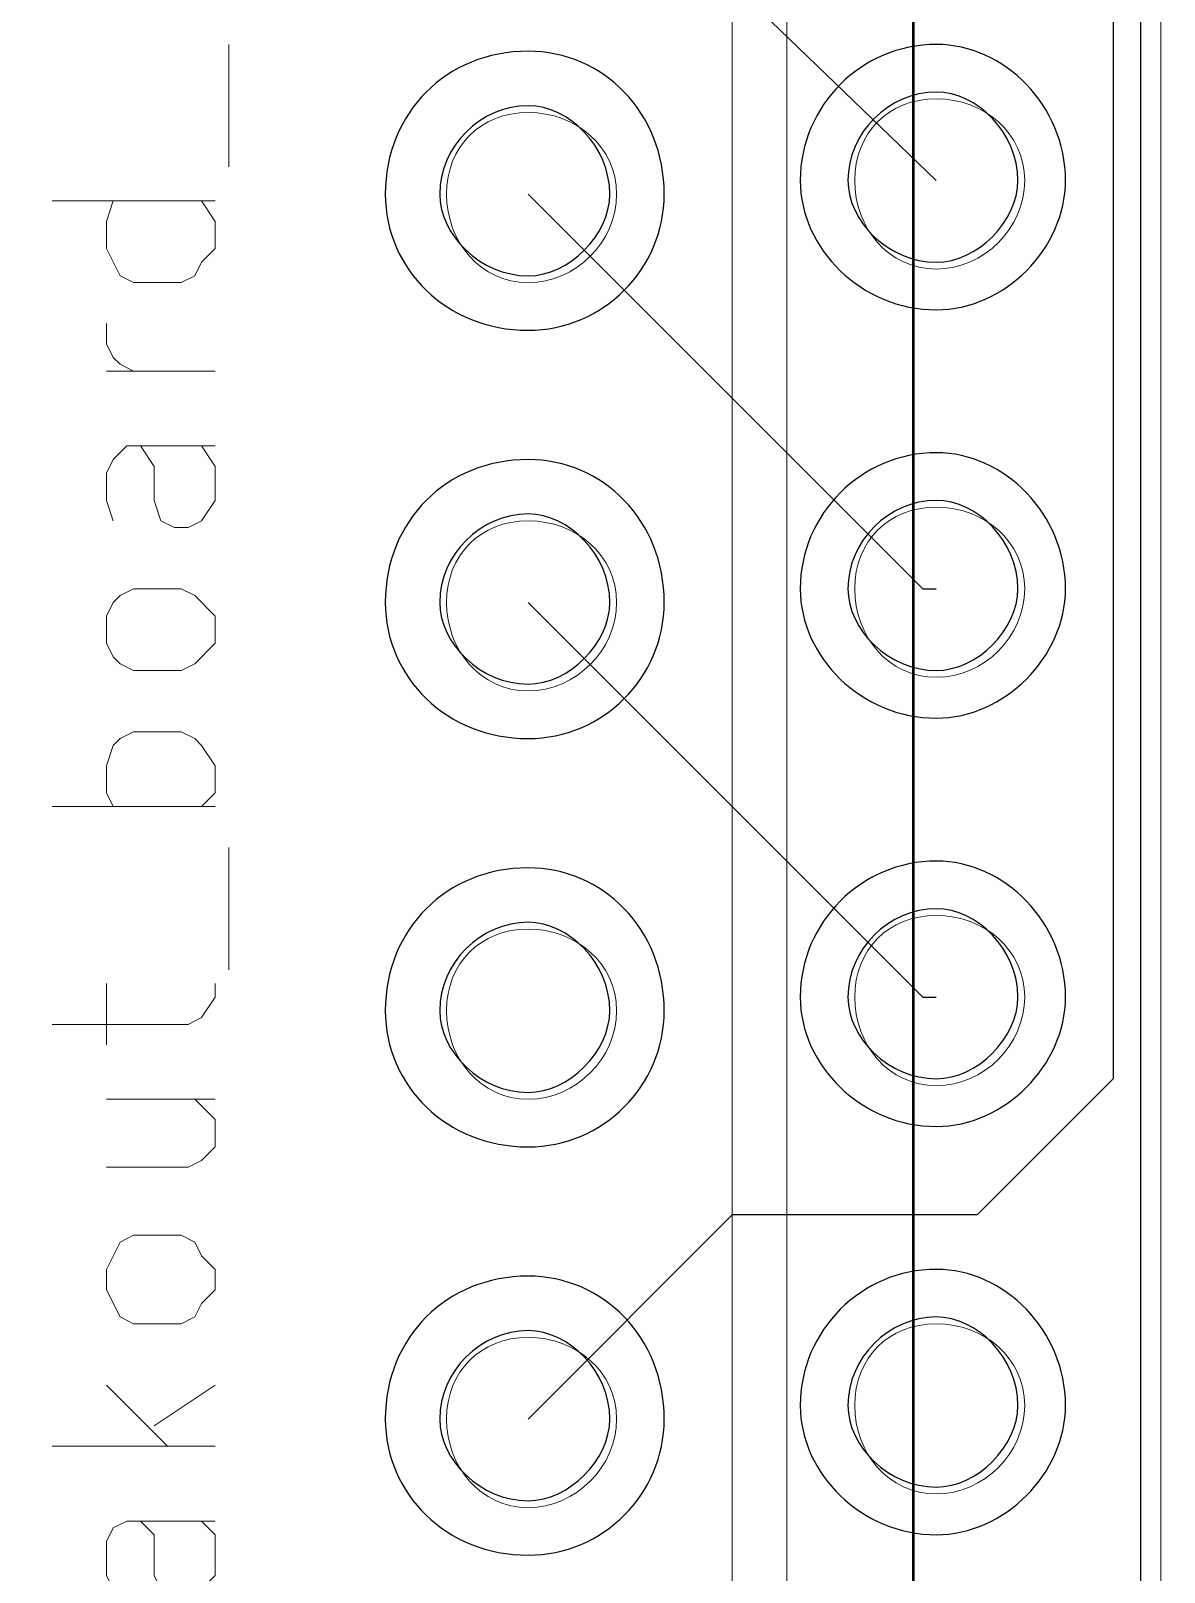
# Model space of a CAD drawing. Header units: centimetres. Extents: x -14.7 to 16.9, y -14.9 to 2.2.
# Drawn here: x -9.799 to -9.094, y -10.854 to -9.895 of the extents above; entities that cross this region are included whole.
import ezdxf

# ---------------------------------------------------------------- set-up
doc = ezdxf.new("R2010")
doc.units = ezdxf.units.CM
doc.header["$MEASUREMENT"] = 0
doc.layers.add('Layer 1', color=7, linetype='Continuous')

msp = doc.modelspace()

# ---------------------------------------------------------------- linework, layer by layer
at = {"layer": 'Layer 1', "lineweight": 53}
msp.add_lwpolyline([(-10.75, -13.7), (-9.25, -13.7), (-9.25, -6.3), (-10.75, -6.3), (-10.75, -13.7)], close=True, dxfattribs=at)
msp.add_open_spline([(-13.7, -13.2), (-13.7, -13.2), (-13.7, -6.8), (-13.7, -6.8), (-13.7, -6.8), (-13.7, -6.52386), (-13.47614, -6.3), (-13.2, -6.3), (-13.2, -6.3), (-13.2, -6.3), (-6.8, -6.3), (-6.8, -6.3), (-6.8, -6.3), (-6.52386, -6.3), (-6.3, -6.52386), (-6.3, -6.8), (-6.3, -6.8), (-6.3, -6.8), (-6.3, -13.2), (-6.3, -13.2), (-6.3, -13.2), (-6.3, -13.47614), (-6.52386, -13.7), (-6.8, -13.7), (-6.8, -13.7), (-6.8, -13.7), (-13.2, -13.7), (-13.2, -13.7), (-13.2, -13.7), (-13.47614, -13.7), (-13.7, -13.47614), (-13.7, -13.2)], degree=3, knots=[0, 0, 0, 0, 0.111111, 0.111111, 0.111111, 0.111111, 0.222222, 0.222222, 0.222222, 0.222222, 0.333333, 0.333333, 0.333333, 0.333333, 0.444444, 0.444444, 0.444444, 0.444444, 0.555556, 0.555556, 0.555556, 0.555556, 0.666667, 0.666667, 0.666667, 0.666667, 0.777778, 0.777778, 0.777778, 0.777778, 1, 1, 1, 1], dxfattribs=at)
at = {"layer": 'Layer 1', "color": 41, "lineweight": 13}
for points in [[(-9.09618, -11.65576), (-9.09618, -11.65576), (-9.09618, -7.30812), (-9.09618, -7.30812)], [(-9.36288, -7.57482), (-9.36288, -7.57482), (-9.36288, -11.38482), (-9.36288, -11.38482)], [(-9.32901, -10.10636), (-9.32901, -10.10636), (-9.32901, -10.14869), (-9.32901, -10.14869)], [(-9.32901, -10.35612), (-9.32901, -10.35612), (-9.32901, -10.39846), (-9.32901, -10.39846)], [(-9.32901, -10.60589), (-9.32901, -10.60589), (-9.32901, -10.64822), (-9.32901, -10.64822)]]:
    msp.add_open_spline(points, degree=3, dxfattribs=at)
at = {"layer": 'Layer 1', "color": 253, "lineweight": 9}
msp.add_open_spline([(-9.10888, -7.32082), (-9.10888, -7.32082), (-9.10888, -11.63882), (-9.10888, -11.63882)], degree=3, dxfattribs=at)
at = {"layer": 'Layer 1', "color": 253, "lineweight": 13}
msp.add_open_spline([(-9.32901, -7.82882), (-9.32901, -7.82882), (-9.32901, -12.92576), (-9.32901, -12.92576)], degree=3, dxfattribs=at)
at = {"layer": 'Layer 1', "color": 163, "lineweight": 25}
msp.add_open_spline([(-9.10888, -8.34529), (-9.10888, -8.34529), (-9.10888, -10.87682), (-9.10888, -10.87682)], degree=3, dxfattribs=at)
at = {"layer": 'Layer 1', "color": 22, "lineweight": 25}
for points in [[(-9.12581, -8.87446), (-9.12581, -8.87446), (-9.12581, -10.54662), (-9.12581, -10.54662)], [(-9.35018, -9.87776), (-9.35018, -9.87776), (-9.23588, -9.98782), (-9.23588, -9.98782)], [(-9.48988, -9.99629), (-9.48988, -9.99629), (-9.24435, -10.24182), (-9.24435, -10.24182)], [(-9.24435, -10.24182), (-9.24435, -10.24182), (-9.23588, -10.24182), (-9.23588, -10.24182)], [(-9.48988, -10.25029), (-9.48988, -10.25029), (-9.24435, -10.49582), (-9.24435, -10.49582)], [(-9.24435, -10.49582), (-9.24435, -10.49582), (-9.23588, -10.49582), (-9.23588, -10.49582)], [(-9.12581, -10.54662), (-9.12581, -10.54662), (-9.21048, -10.63129), (-9.21048, -10.63129)], [(-9.36288, -10.63129), (-9.36288, -10.63129), (-9.48988, -10.75829), (-9.48988, -10.75829)], [(-9.21048, -10.63129), (-9.21048, -10.63129), (-9.36288, -10.63129), (-9.36288, -10.63129)]]:
    msp.add_open_spline(points, degree=3, dxfattribs=at)
at = {"layer": 'Layer 1', "color": 41, "lineweight": 18}
for points in [[(-9.67615, -9.97936), (-9.67615, -9.97936), (-9.67615, -9.90316), (-9.67615, -9.90316)], [(-9.68461, -10.00052), (-9.68461, -10.00052), (-9.78622, -10.00052), (-9.78622, -10.00052)], [(-9.68461, -10.10636), (-9.68461, -10.10636), (-9.75235, -10.10636), (-9.75235, -10.10636)], [(-9.68461, -10.37729), (-9.68461, -10.37729), (-9.78622, -10.37729), (-9.78622, -10.37729)], [(-9.67615, -10.47889), (-9.67615, -10.47889), (-9.67615, -10.40269), (-9.67615, -10.40269)], [(-9.75235, -10.52546), (-9.75235, -10.52546), (-9.75235, -10.48736), (-9.75235, -10.48736)], [(-9.75235, -10.55932), (-9.75235, -10.55932), (-9.68461, -10.55932), (-9.68461, -10.55932)], [(-9.75235, -10.73712), (-9.75235, -10.73712), (-9.71425, -10.77522), (-9.71425, -10.77522)], [(-9.72271, -10.76252), (-9.72271, -10.76252), (-9.68461, -10.73712), (-9.68461, -10.73712)], [(-9.68461, -10.77522), (-9.68461, -10.77522), (-9.78622, -10.77522), (-9.78622, -10.77522)]]:
    msp.add_open_spline(points, degree=3, dxfattribs=at)
at = {"layer": 'Layer 1', "color": 4}
for points in [[(-9.15545, -9.98782), (-9.15545, -10.03016), (-9.19355, -10.06826), (-9.23588, -10.06826), (-9.23588, -10.06826), (-9.28245, -10.06826), (-9.32055, -10.03016), (-9.32055, -9.98782), (-9.32055, -9.98782), (-9.32055, -9.94126), (-9.28245, -9.90316), (-9.23588, -9.90316), (-9.23588, -9.90316), (-9.19355, -9.90316), (-9.15545, -9.94126), (-9.15545, -9.98782)], [(-9.40521, -9.99629), (-9.40521, -10.04286), (-9.44331, -10.08096), (-9.48988, -10.08096), (-9.48988, -10.08096), (-9.54068, -10.08096), (-9.57878, -10.04286), (-9.57878, -9.99629), (-9.57878, -9.99629), (-9.57878, -9.94549), (-9.54068, -9.90739), (-9.48988, -9.90739), (-9.48988, -9.90739), (-9.44331, -9.90739), (-9.40521, -9.94549), (-9.40521, -9.99629)], [(-9.40521, -10.25029), (-9.40521, -10.29686), (-9.44331, -10.33496), (-9.48988, -10.33496), (-9.48988, -10.33496), (-9.54068, -10.33496), (-9.57878, -10.29686), (-9.57878, -10.25029), (-9.57878, -10.25029), (-9.57878, -10.19949), (-9.54068, -10.16139), (-9.48988, -10.16139), (-9.48988, -10.16139), (-9.44331, -10.16139), (-9.40521, -10.19949), (-9.40521, -10.25029)], [(-9.15545, -10.24182), (-9.15545, -10.28416), (-9.19355, -10.32226), (-9.23588, -10.32226), (-9.23588, -10.32226), (-9.28245, -10.32226), (-9.32055, -10.28416), (-9.32055, -10.24182), (-9.32055, -10.24182), (-9.32055, -10.19526), (-9.28245, -10.15716), (-9.23588, -10.15716), (-9.23588, -10.15716), (-9.19355, -10.15716), (-9.15545, -10.19526), (-9.15545, -10.24182)], [(-9.15545, -10.49582), (-9.15545, -10.53816), (-9.19355, -10.57626), (-9.23588, -10.57626), (-9.23588, -10.57626), (-9.28245, -10.57626), (-9.32055, -10.53816), (-9.32055, -10.49582), (-9.32055, -10.49582), (-9.32055, -10.44926), (-9.28245, -10.41116), (-9.23588, -10.41116), (-9.23588, -10.41116), (-9.19355, -10.41116), (-9.15545, -10.44926), (-9.15545, -10.49582)], [(-9.40521, -10.50429), (-9.40521, -10.55086), (-9.44331, -10.58896), (-9.48988, -10.58896), (-9.48988, -10.58896), (-9.54068, -10.58896), (-9.57878, -10.55086), (-9.57878, -10.50429), (-9.57878, -10.50429), (-9.57878, -10.45349), (-9.54068, -10.41539), (-9.48988, -10.41539), (-9.48988, -10.41539), (-9.44331, -10.41539), (-9.40521, -10.45349), (-9.40521, -10.50429)], [(-9.40521, -10.75829), (-9.40521, -10.80486), (-9.44331, -10.84296), (-9.48988, -10.84296), (-9.48988, -10.84296), (-9.54068, -10.84296), (-9.57878, -10.80486), (-9.57878, -10.75829), (-9.57878, -10.75829), (-9.57878, -10.70749), (-9.54068, -10.66939), (-9.48988, -10.66939), (-9.48988, -10.66939), (-9.44331, -10.66939), (-9.40521, -10.70749), (-9.40521, -10.75829)], [(-9.15545, -10.74982), (-9.15545, -10.79216), (-9.19355, -10.83026), (-9.23588, -10.83026), (-9.23588, -10.83026), (-9.28245, -10.83026), (-9.32055, -10.79216), (-9.32055, -10.74982), (-9.32055, -10.74982), (-9.32055, -10.70326), (-9.28245, -10.66516), (-9.23588, -10.66516), (-9.23588, -10.66516), (-9.19355, -10.66516), (-9.15545, -10.70326), (-9.15545, -10.74982)]]:
    msp.add_open_spline(points, degree=3, knots=[0, 0, 0, 0, 0.2, 0.2, 0.2, 0.2, 0.4, 0.4, 0.4, 0.4, 0.6, 0.6, 0.6, 0.6, 1, 1, 1, 1], dxfattribs=at)
at = {"layer": 'Layer 1', "color": 201}
for points in [[(-9.15545, -9.98782), (-9.15545, -10.03016), (-9.19355, -10.06826), (-9.23588, -10.06826), (-9.23588, -10.06826), (-9.28245, -10.06826), (-9.32055, -10.03016), (-9.32055, -9.98782), (-9.32055, -9.98782), (-9.32055, -9.94126), (-9.28245, -9.90316), (-9.23588, -9.90316), (-9.23588, -9.90316), (-9.19355, -9.90316), (-9.15545, -9.94126), (-9.15545, -9.98782)], [(-9.40521, -9.99629), (-9.40521, -10.04286), (-9.44331, -10.08096), (-9.48988, -10.08096), (-9.48988, -10.08096), (-9.54068, -10.08096), (-9.57878, -10.04286), (-9.57878, -9.99629), (-9.57878, -9.99629), (-9.57878, -9.94549), (-9.54068, -9.90739), (-9.48988, -9.90739), (-9.48988, -9.90739), (-9.44331, -9.90739), (-9.40521, -9.94549), (-9.40521, -9.99629)], [(-9.40521, -10.25029), (-9.40521, -10.29686), (-9.44331, -10.33496), (-9.48988, -10.33496), (-9.48988, -10.33496), (-9.54068, -10.33496), (-9.57878, -10.29686), (-9.57878, -10.25029), (-9.57878, -10.25029), (-9.57878, -10.19949), (-9.54068, -10.16139), (-9.48988, -10.16139), (-9.48988, -10.16139), (-9.44331, -10.16139), (-9.40521, -10.19949), (-9.40521, -10.25029)], [(-9.15545, -10.24182), (-9.15545, -10.28416), (-9.19355, -10.32226), (-9.23588, -10.32226), (-9.23588, -10.32226), (-9.28245, -10.32226), (-9.32055, -10.28416), (-9.32055, -10.24182), (-9.32055, -10.24182), (-9.32055, -10.19526), (-9.28245, -10.15716), (-9.23588, -10.15716), (-9.23588, -10.15716), (-9.19355, -10.15716), (-9.15545, -10.19526), (-9.15545, -10.24182)], [(-9.15545, -10.49582), (-9.15545, -10.53816), (-9.19355, -10.57626), (-9.23588, -10.57626), (-9.23588, -10.57626), (-9.28245, -10.57626), (-9.32055, -10.53816), (-9.32055, -10.49582), (-9.32055, -10.49582), (-9.32055, -10.44926), (-9.28245, -10.41116), (-9.23588, -10.41116), (-9.23588, -10.41116), (-9.19355, -10.41116), (-9.15545, -10.44926), (-9.15545, -10.49582)], [(-9.40521, -10.50429), (-9.40521, -10.55086), (-9.44331, -10.58896), (-9.48988, -10.58896), (-9.48988, -10.58896), (-9.54068, -10.58896), (-9.57878, -10.55086), (-9.57878, -10.50429), (-9.57878, -10.50429), (-9.57878, -10.45349), (-9.54068, -10.41539), (-9.48988, -10.41539), (-9.48988, -10.41539), (-9.44331, -10.41539), (-9.40521, -10.45349), (-9.40521, -10.50429)], [(-9.40521, -10.75829), (-9.40521, -10.80486), (-9.44331, -10.84296), (-9.48988, -10.84296), (-9.48988, -10.84296), (-9.54068, -10.84296), (-9.57878, -10.80486), (-9.57878, -10.75829), (-9.57878, -10.75829), (-9.57878, -10.70749), (-9.54068, -10.66939), (-9.48988, -10.66939), (-9.48988, -10.66939), (-9.44331, -10.66939), (-9.40521, -10.70749), (-9.40521, -10.75829)], [(-9.15545, -10.74982), (-9.15545, -10.79216), (-9.19355, -10.83026), (-9.23588, -10.83026), (-9.23588, -10.83026), (-9.28245, -10.83026), (-9.32055, -10.79216), (-9.32055, -10.74982), (-9.32055, -10.74982), (-9.32055, -10.70326), (-9.28245, -10.66516), (-9.23588, -10.66516), (-9.23588, -10.66516), (-9.19355, -10.66516), (-9.15545, -10.70326), (-9.15545, -10.74982)]]:
    msp.add_open_spline(points, degree=3, knots=[0, 0, 0, 0, 0.2, 0.2, 0.2, 0.2, 0.4, 0.4, 0.4, 0.4, 0.6, 0.6, 0.6, 0.6, 1, 1, 1, 1], dxfattribs=at)
at = {"layer": 'Layer 1', "color": 40}
for points in [[(-9.15545, -9.98782), (-9.15545, -10.03016), (-9.19355, -10.06826), (-9.23588, -10.06826), (-9.23588, -10.06826), (-9.28245, -10.06826), (-9.32055, -10.03016), (-9.32055, -9.98782), (-9.32055, -9.98782), (-9.32055, -9.94126), (-9.28245, -9.90316), (-9.23588, -9.90316), (-9.23588, -9.90316), (-9.19355, -9.90316), (-9.15545, -9.94126), (-9.15545, -9.98782)], [(-9.40521, -9.99629), (-9.40521, -10.04286), (-9.44331, -10.08096), (-9.48988, -10.08096), (-9.48988, -10.08096), (-9.54068, -10.08096), (-9.57878, -10.04286), (-9.57878, -9.99629), (-9.57878, -9.99629), (-9.57878, -9.94549), (-9.54068, -9.90739), (-9.48988, -9.90739), (-9.48988, -9.90739), (-9.44331, -9.90739), (-9.40521, -9.94549), (-9.40521, -9.99629)], [(-9.40521, -10.25029), (-9.40521, -10.29686), (-9.44331, -10.33496), (-9.48988, -10.33496), (-9.48988, -10.33496), (-9.54068, -10.33496), (-9.57878, -10.29686), (-9.57878, -10.25029), (-9.57878, -10.25029), (-9.57878, -10.19949), (-9.54068, -10.16139), (-9.48988, -10.16139), (-9.48988, -10.16139), (-9.44331, -10.16139), (-9.40521, -10.19949), (-9.40521, -10.25029)], [(-9.15545, -10.24182), (-9.15545, -10.28416), (-9.19355, -10.32226), (-9.23588, -10.32226), (-9.23588, -10.32226), (-9.28245, -10.32226), (-9.32055, -10.28416), (-9.32055, -10.24182), (-9.32055, -10.24182), (-9.32055, -10.19526), (-9.28245, -10.15716), (-9.23588, -10.15716), (-9.23588, -10.15716), (-9.19355, -10.15716), (-9.15545, -10.19526), (-9.15545, -10.24182)], [(-9.15545, -10.49582), (-9.15545, -10.53816), (-9.19355, -10.57626), (-9.23588, -10.57626), (-9.23588, -10.57626), (-9.28245, -10.57626), (-9.32055, -10.53816), (-9.32055, -10.49582), (-9.32055, -10.49582), (-9.32055, -10.44926), (-9.28245, -10.41116), (-9.23588, -10.41116), (-9.23588, -10.41116), (-9.19355, -10.41116), (-9.15545, -10.44926), (-9.15545, -10.49582)], [(-9.40521, -10.50429), (-9.40521, -10.55086), (-9.44331, -10.58896), (-9.48988, -10.58896), (-9.48988, -10.58896), (-9.54068, -10.58896), (-9.57878, -10.55086), (-9.57878, -10.50429), (-9.57878, -10.50429), (-9.57878, -10.45349), (-9.54068, -10.41539), (-9.48988, -10.41539), (-9.48988, -10.41539), (-9.44331, -10.41539), (-9.40521, -10.45349), (-9.40521, -10.50429)], [(-9.40521, -10.75829), (-9.40521, -10.80486), (-9.44331, -10.84296), (-9.48988, -10.84296), (-9.48988, -10.84296), (-9.54068, -10.84296), (-9.57878, -10.80486), (-9.57878, -10.75829), (-9.57878, -10.75829), (-9.57878, -10.70749), (-9.54068, -10.66939), (-9.48988, -10.66939), (-9.48988, -10.66939), (-9.44331, -10.66939), (-9.40521, -10.70749), (-9.40521, -10.75829)], [(-9.15545, -10.74982), (-9.15545, -10.79216), (-9.19355, -10.83026), (-9.23588, -10.83026), (-9.23588, -10.83026), (-9.28245, -10.83026), (-9.32055, -10.79216), (-9.32055, -10.74982), (-9.32055, -10.74982), (-9.32055, -10.70326), (-9.28245, -10.66516), (-9.23588, -10.66516), (-9.23588, -10.66516), (-9.19355, -10.66516), (-9.15545, -10.70326), (-9.15545, -10.74982)]]:
    msp.add_open_spline(points, degree=3, knots=[0, 0, 0, 0, 0.2, 0.2, 0.2, 0.2, 0.4, 0.4, 0.4, 0.4, 0.6, 0.6, 0.6, 0.6, 1, 1, 1, 1], dxfattribs=at)
at = {"layer": 'Layer 1'}
for points in [[(-9.18508, -9.98782), (-9.18508, -10.01322), (-9.21048, -10.03862), (-9.23588, -10.03862), (-9.23588, -10.03862), (-9.26551, -10.03862), (-9.29091, -10.01322), (-9.29091, -9.98782), (-9.29091, -9.98782), (-9.29091, -9.95819), (-9.26551, -9.93279), (-9.23588, -9.93279), (-9.23588, -9.93279), (-9.21048, -9.93279), (-9.18508, -9.95819), (-9.18508, -9.98782)], [(-9.43908, -9.99629), (-9.43908, -10.02169), (-9.46448, -10.04709), (-9.48988, -10.04709), (-9.48988, -10.04709), (-9.51952, -10.04709), (-9.54492, -10.02169), (-9.54492, -9.99629), (-9.54492, -9.99629), (-9.54492, -9.96666), (-9.51952, -9.94126), (-9.48988, -9.94126), (-9.48988, -9.94126), (-9.46448, -9.94126), (-9.43908, -9.96666), (-9.43908, -9.99629)], [(-9.18508, -10.24182), (-9.18508, -10.26722), (-9.21048, -10.29262), (-9.23588, -10.29262), (-9.23588, -10.29262), (-9.26551, -10.29262), (-9.29091, -10.26722), (-9.29091, -10.24182), (-9.29091, -10.24182), (-9.29091, -10.21219), (-9.26551, -10.18679), (-9.23588, -10.18679), (-9.23588, -10.18679), (-9.21048, -10.18679), (-9.18508, -10.21219), (-9.18508, -10.24182)], [(-9.43908, -10.25029), (-9.43908, -10.27569), (-9.46448, -10.30109), (-9.48988, -10.30109), (-9.48988, -10.30109), (-9.51952, -10.30109), (-9.54492, -10.27569), (-9.54492, -10.25029), (-9.54492, -10.25029), (-9.54492, -10.22066), (-9.51952, -10.19526), (-9.48988, -10.19526), (-9.48988, -10.19526), (-9.46448, -10.19526), (-9.43908, -10.22066), (-9.43908, -10.25029)], [(-9.18508, -10.49582), (-9.18508, -10.52122), (-9.21048, -10.54662), (-9.23588, -10.54662), (-9.23588, -10.54662), (-9.26551, -10.54662), (-9.29091, -10.52122), (-9.29091, -10.49582), (-9.29091, -10.49582), (-9.29091, -10.46619), (-9.26551, -10.44079), (-9.23588, -10.44079), (-9.23588, -10.44079), (-9.21048, -10.44079), (-9.18508, -10.46619), (-9.18508, -10.49582)], [(-9.43908, -10.50429), (-9.43908, -10.52969), (-9.46448, -10.55509), (-9.48988, -10.55509), (-9.48988, -10.55509), (-9.51952, -10.55509), (-9.54492, -10.52969), (-9.54492, -10.50429), (-9.54492, -10.50429), (-9.54492, -10.47466), (-9.51952, -10.44926), (-9.48988, -10.44926), (-9.48988, -10.44926), (-9.46448, -10.44926), (-9.43908, -10.47466), (-9.43908, -10.50429)], [(-9.18508, -10.74982), (-9.18508, -10.77522), (-9.21048, -10.80062), (-9.23588, -10.80062), (-9.23588, -10.80062), (-9.26551, -10.80062), (-9.29091, -10.77522), (-9.29091, -10.74982), (-9.29091, -10.74982), (-9.29091, -10.72019), (-9.26551, -10.69479), (-9.23588, -10.69479), (-9.23588, -10.69479), (-9.21048, -10.69479), (-9.18508, -10.72019), (-9.18508, -10.74982)], [(-9.43908, -10.75829), (-9.43908, -10.78369), (-9.46448, -10.80909), (-9.48988, -10.80909), (-9.48988, -10.80909), (-9.51952, -10.80909), (-9.54492, -10.78369), (-9.54492, -10.75829), (-9.54492, -10.75829), (-9.54492, -10.72866), (-9.51952, -10.70326), (-9.48988, -10.70326), (-9.48988, -10.70326), (-9.46448, -10.70326), (-9.43908, -10.72866), (-9.43908, -10.75829)]]:
    msp.add_open_spline(points, degree=3, knots=[0, 0, 0, 0, 0.2, 0.2, 0.2, 0.2, 0.4, 0.4, 0.4, 0.4, 0.6, 0.6, 0.6, 0.6, 1, 1, 1, 1], dxfattribs=at)
at = {"layer": 'Layer 1', "color": 40, "lineweight": 5}
for points in [[(-9.18085, -9.98782), (-9.18085, -10.01746), (-9.20625, -10.04286), (-9.23588, -10.04286), (-9.23588, -10.04286), (-9.26552, -10.04286), (-9.28668, -10.01746), (-9.28668, -9.98782), (-9.28668, -9.98782), (-9.28668, -9.95819), (-9.26552, -9.93702), (-9.23588, -9.93702), (-9.23588, -9.93702), (-9.20625, -9.93702), (-9.18085, -9.95819), (-9.18085, -9.98782)], [(-9.43485, -9.99629), (-9.43485, -10.02592), (-9.46025, -10.05132), (-9.48988, -10.05132), (-9.48988, -10.05132), (-9.51951, -10.05132), (-9.54068, -10.02592), (-9.54068, -9.99629), (-9.54068, -9.99629), (-9.54068, -9.96666), (-9.51951, -9.94549), (-9.48988, -9.94549), (-9.48988, -9.94549), (-9.46025, -9.94549), (-9.43485, -9.96666), (-9.43485, -9.99629)], [(-9.18085, -10.24182), (-9.18085, -10.27146), (-9.20625, -10.29686), (-9.23588, -10.29686), (-9.23588, -10.29686), (-9.26552, -10.29686), (-9.28668, -10.27146), (-9.28668, -10.24182), (-9.28668, -10.24182), (-9.28668, -10.21219), (-9.26552, -10.19102), (-9.23588, -10.19102), (-9.23588, -10.19102), (-9.20625, -10.19102), (-9.18085, -10.21219), (-9.18085, -10.24182)], [(-9.43485, -10.25029), (-9.43485, -10.27992), (-9.46025, -10.30532), (-9.48988, -10.30532), (-9.48988, -10.30532), (-9.51951, -10.30532), (-9.54068, -10.27992), (-9.54068, -10.25029), (-9.54068, -10.25029), (-9.54068, -10.22066), (-9.51951, -10.19949), (-9.48988, -10.19949), (-9.48988, -10.19949), (-9.46025, -10.19949), (-9.43485, -10.22066), (-9.43485, -10.25029)], [(-9.18085, -10.49582), (-9.18085, -10.52546), (-9.20625, -10.55086), (-9.23588, -10.55086), (-9.23588, -10.55086), (-9.26552, -10.55086), (-9.28668, -10.52546), (-9.28668, -10.49582), (-9.28668, -10.49582), (-9.28668, -10.46619), (-9.26552, -10.44502), (-9.23588, -10.44502), (-9.23588, -10.44502), (-9.20625, -10.44502), (-9.18085, -10.46619), (-9.18085, -10.49582)], [(-9.43485, -10.50429), (-9.43485, -10.53392), (-9.46025, -10.55932), (-9.48988, -10.55932), (-9.48988, -10.55932), (-9.51951, -10.55932), (-9.54068, -10.53392), (-9.54068, -10.50429), (-9.54068, -10.50429), (-9.54068, -10.47466), (-9.51951, -10.45349), (-9.48988, -10.45349), (-9.48988, -10.45349), (-9.46025, -10.45349), (-9.43485, -10.47466), (-9.43485, -10.50429)], [(-9.18085, -10.74982), (-9.18085, -10.77946), (-9.20625, -10.80486), (-9.23588, -10.80486), (-9.23588, -10.80486), (-9.26552, -10.80486), (-9.28668, -10.77946), (-9.28668, -10.74982), (-9.28668, -10.74982), (-9.28668, -10.72019), (-9.26552, -10.69902), (-9.23588, -10.69902), (-9.23588, -10.69902), (-9.20625, -10.69902), (-9.18085, -10.72019), (-9.18085, -10.74982)], [(-9.43485, -10.75829), (-9.43485, -10.78792), (-9.46025, -10.81332), (-9.48988, -10.81332), (-9.48988, -10.81332), (-9.51951, -10.81332), (-9.54068, -10.78792), (-9.54068, -10.75829), (-9.54068, -10.75829), (-9.54068, -10.72866), (-9.51951, -10.70749), (-9.48988, -10.70749), (-9.48988, -10.70749), (-9.46025, -10.70749), (-9.43485, -10.72866), (-9.43485, -10.75829)]]:
    msp.add_open_spline(points, degree=3, knots=[0, 0, 0, 0, 0.2, 0.2, 0.2, 0.2, 0.4, 0.4, 0.4, 0.4, 0.6, 0.6, 0.6, 0.6, 1, 1, 1, 1], dxfattribs=at)
at = {"layer": 'Layer 1', "color": 41, "lineweight": 18}
for points, knots in [([(-9.69308, -10.00052), (-9.69308, -10.00052), (-9.68461, -10.01322), (-9.68461, -10.01322), (-9.68461, -10.01322), (-9.68461, -10.01322), (-9.68461, -10.03016), (-9.68461, -10.03016), (-9.68461, -10.03016), (-9.68461, -10.03016), (-9.69308, -10.03862), (-9.69308, -10.03862), (-9.69308, -10.03862), (-9.69308, -10.03862), (-9.69731, -10.04709), (-9.69731, -10.04709), (-9.69731, -10.04709), (-9.69731, -10.04709), (-9.70578, -10.05132), (-9.70578, -10.05132), (-9.70578, -10.05132), (-9.70578, -10.05132), (-9.73541, -10.05132), (-9.73541, -10.05132), (-9.73541, -10.05132), (-9.73541, -10.05132), (-9.74388, -10.04709), (-9.74388, -10.04709), (-9.74388, -10.04709), (-9.74388, -10.04709), (-9.75235, -10.03016), (-9.75235, -10.03016), (-9.75235, -10.03016), (-9.75235, -10.03016), (-9.75235, -10.01322), (-9.75235, -10.01322), (-9.75235, -10.01322), (-9.75235, -10.01322), (-9.74811, -10.00052), (-9.74811, -10.00052)], [0, 0, 0, 0, 0.090909, 0.090909, 0.090909, 0.090909, 0.181818, 0.181818, 0.181818, 0.181818, 0.272727, 0.272727, 0.272727, 0.272727, 0.363636, 0.363636, 0.363636, 0.363636, 0.454545, 0.454545, 0.454545, 0.454545, 0.545455, 0.545455, 0.545455, 0.545455, 0.636364, 0.636364, 0.636364, 0.636364, 0.727273, 0.727273, 0.727273, 0.727273, 0.818182, 0.818182, 0.818182, 0.818182, 1, 1, 1, 1]), ([(-9.73541, -10.10636), (-9.73541, -10.10636), (-9.74388, -10.10212), (-9.74388, -10.10212), (-9.74388, -10.10212), (-9.74388, -10.10212), (-9.74812, -10.09789), (-9.74812, -10.09789), (-9.74812, -10.09789), (-9.74812, -10.09789), (-9.75235, -10.08942), (-9.75235, -10.08942), (-9.75235, -10.08942), (-9.75235, -10.08942), (-9.75235, -10.07672), (-9.75235, -10.07672)], [0, 0, 0, 0, 0.2, 0.2, 0.2, 0.2, 0.4, 0.4, 0.4, 0.4, 0.6, 0.6, 0.6, 0.6, 1, 1, 1, 1]), ([(-9.68461, -10.15292), (-9.68461, -10.15292), (-9.73965, -10.15292), (-9.73965, -10.15292), (-9.73965, -10.15292), (-9.73965, -10.15292), (-9.74812, -10.16139), (-9.74812, -10.16139), (-9.74812, -10.16139), (-9.74812, -10.16139), (-9.75235, -10.16986), (-9.75235, -10.16986), (-9.75235, -10.16986), (-9.75235, -10.16986), (-9.75235, -10.18679), (-9.75235, -10.18679), (-9.75235, -10.18679), (-9.75235, -10.18679), (-9.74812, -10.19949), (-9.74812, -10.19949)], [0, 0, 0, 0, 0.166667, 0.166667, 0.166667, 0.166667, 0.333333, 0.333333, 0.333333, 0.333333, 0.5, 0.5, 0.5, 0.5, 0.666667, 0.666667, 0.666667, 0.666667, 1, 1, 1, 1]), ([(-9.69308, -10.15292), (-9.69308, -10.15292), (-9.68461, -10.16562), (-9.68461, -10.16562), (-9.68461, -10.16562), (-9.68461, -10.16562), (-9.68461, -10.18679), (-9.68461, -10.18679), (-9.68461, -10.18679), (-9.68461, -10.18679), (-9.69308, -10.19949), (-9.69308, -10.19949), (-9.69308, -10.19949), (-9.69308, -10.19949), (-9.70155, -10.20372), (-9.70155, -10.20372), (-9.70155, -10.20372), (-9.70155, -10.20372), (-9.71001, -10.20372), (-9.71001, -10.20372), (-9.71001, -10.20372), (-9.71001, -10.20372), (-9.71848, -10.19949), (-9.71848, -10.19949), (-9.71848, -10.19949), (-9.71848, -10.19949), (-9.72271, -10.18679), (-9.72271, -10.18679), (-9.72271, -10.18679), (-9.72271, -10.18679), (-9.72271, -10.16562), (-9.72271, -10.16562), (-9.72271, -10.16562), (-9.72271, -10.16562), (-9.73118, -10.15292), (-9.73118, -10.15292)], [0, 0, 0, 0, 0.1, 0.1, 0.1, 0.1, 0.2, 0.2, 0.2, 0.2, 0.3, 0.3, 0.3, 0.3, 0.4, 0.4, 0.4, 0.4, 0.5, 0.5, 0.5, 0.5, 0.6, 0.6, 0.6, 0.6, 0.7, 0.7, 0.7, 0.7, 0.8, 0.8, 0.8, 0.8, 1, 1, 1, 1]), ([(-9.68461, -10.27569), (-9.68461, -10.27569), (-9.69731, -10.28839), (-9.69731, -10.28839), (-9.69731, -10.28839), (-9.69731, -10.28839), (-9.70578, -10.29262), (-9.70578, -10.29262), (-9.70578, -10.29262), (-9.70578, -10.29262), (-9.73541, -10.29262), (-9.73541, -10.29262), (-9.73541, -10.29262), (-9.73541, -10.29262), (-9.74388, -10.28839), (-9.74388, -10.28839), (-9.74388, -10.28839), (-9.74388, -10.28839), (-9.74811, -10.28416), (-9.74811, -10.28416), (-9.74811, -10.28416), (-9.74811, -10.28416), (-9.75235, -10.27569), (-9.75235, -10.27569), (-9.75235, -10.27569), (-9.75235, -10.27569), (-9.75235, -10.25876), (-9.75235, -10.25876), (-9.75235, -10.25876), (-9.75235, -10.25876), (-9.74811, -10.25029), (-9.74811, -10.25029), (-9.74811, -10.25029), (-9.74811, -10.25029), (-9.74388, -10.24606), (-9.74388, -10.24606), (-9.74388, -10.24606), (-9.74388, -10.24606), (-9.73541, -10.24182), (-9.73541, -10.24182), (-9.73541, -10.24182), (-9.73541, -10.24182), (-9.70578, -10.24182), (-9.70578, -10.24182), (-9.70578, -10.24182), (-9.70578, -10.24182), (-9.69731, -10.24606), (-9.69731, -10.24606), (-9.69731, -10.24606), (-9.69731, -10.24606), (-9.68461, -10.25876), (-9.68461, -10.25876), (-9.68461, -10.25876), (-9.68461, -10.25876), (-9.68461, -10.27569), (-9.68461, -10.27569)], [0, 0, 0, 0, 0.066667, 0.066667, 0.066667, 0.066667, 0.133333, 0.133333, 0.133333, 0.133333, 0.2, 0.2, 0.2, 0.2, 0.266667, 0.266667, 0.266667, 0.266667, 0.333333, 0.333333, 0.333333, 0.333333, 0.4, 0.4, 0.4, 0.4, 0.466667, 0.466667, 0.466667, 0.466667, 0.533333, 0.533333, 0.533333, 0.533333, 0.6, 0.6, 0.6, 0.6, 0.666667, 0.666667, 0.666667, 0.666667, 0.733333, 0.733333, 0.733333, 0.733333, 0.8, 0.8, 0.8, 0.8, 0.866667, 0.866667, 0.866667, 0.866667, 1, 1, 1, 1]), ([(-9.74812, -10.37729), (-9.74812, -10.37729), (-9.75235, -10.36882), (-9.75235, -10.36882), (-9.75235, -10.36882), (-9.75235, -10.36882), (-9.75235, -10.35189), (-9.75235, -10.35189), (-9.75235, -10.35189), (-9.75235, -10.35189), (-9.74812, -10.33919), (-9.74812, -10.33919), (-9.74812, -10.33919), (-9.74812, -10.33919), (-9.74388, -10.33496), (-9.74388, -10.33496), (-9.74388, -10.33496), (-9.74388, -10.33496), (-9.73542, -10.33072), (-9.73542, -10.33072), (-9.73542, -10.33072), (-9.73542, -10.33072), (-9.70578, -10.33072), (-9.70578, -10.33072), (-9.70578, -10.33072), (-9.70578, -10.33072), (-9.69732, -10.33496), (-9.69732, -10.33496), (-9.69732, -10.33496), (-9.69732, -10.33496), (-9.69308, -10.33919), (-9.69308, -10.33919), (-9.69308, -10.33919), (-9.69308, -10.33919), (-9.68462, -10.35189), (-9.68462, -10.35189), (-9.68462, -10.35189), (-9.68462, -10.35189), (-9.68462, -10.36882), (-9.68462, -10.36882), (-9.68462, -10.36882), (-9.68462, -10.36882), (-9.69308, -10.37729), (-9.69308, -10.37729)], [0, 0, 0, 0, 0.083333, 0.083333, 0.083333, 0.083333, 0.166667, 0.166667, 0.166667, 0.166667, 0.25, 0.25, 0.25, 0.25, 0.333333, 0.333333, 0.333333, 0.333333, 0.416667, 0.416667, 0.416667, 0.416667, 0.5, 0.5, 0.5, 0.5, 0.583333, 0.583333, 0.583333, 0.583333, 0.666667, 0.666667, 0.666667, 0.666667, 0.75, 0.75, 0.75, 0.75, 0.833333, 0.833333, 0.833333, 0.833333, 1, 1, 1, 1]), ([(-9.78622, -10.51276), (-9.78622, -10.51276), (-9.70155, -10.51276), (-9.70155, -10.51276), (-9.70155, -10.51276), (-9.70155, -10.51276), (-9.69308, -10.50852), (-9.69308, -10.50852), (-9.69308, -10.50852), (-9.69308, -10.50852), (-9.68461, -10.49582), (-9.68461, -10.49582), (-9.68461, -10.49582), (-9.68461, -10.49582), (-9.68461, -10.48736), (-9.68461, -10.48736)], [0, 0, 0, 0, 0.2, 0.2, 0.2, 0.2, 0.4, 0.4, 0.4, 0.4, 0.6, 0.6, 0.6, 0.6, 1, 1, 1, 1]), ([(-9.75235, -10.60166), (-9.75235, -10.60166), (-9.70155, -10.60166), (-9.70155, -10.60166), (-9.70155, -10.60166), (-9.70155, -10.60166), (-9.69308, -10.59742), (-9.69308, -10.59742), (-9.69308, -10.59742), (-9.69308, -10.59742), (-9.68461, -10.58896), (-9.68461, -10.58896), (-9.68461, -10.58896), (-9.68461, -10.58896), (-9.68461, -10.57202), (-9.68461, -10.57202), (-9.68461, -10.57202), (-9.68461, -10.57202), (-9.69731, -10.55932), (-9.69731, -10.55932)], [0, 0, 0, 0, 0.166667, 0.166667, 0.166667, 0.166667, 0.333333, 0.333333, 0.333333, 0.333333, 0.5, 0.5, 0.5, 0.5, 0.666667, 0.666667, 0.666667, 0.666667, 1, 1, 1, 1]), ([(-9.68461, -10.67786), (-9.68461, -10.67786), (-9.69308, -10.68632), (-9.69308, -10.68632), (-9.69308, -10.68632), (-9.69308, -10.68632), (-9.69731, -10.69479), (-9.69731, -10.69479), (-9.69731, -10.69479), (-9.69731, -10.69479), (-9.70578, -10.69902), (-9.70578, -10.69902), (-9.70578, -10.69902), (-9.70578, -10.69902), (-9.73541, -10.69902), (-9.73541, -10.69902), (-9.73541, -10.69902), (-9.73541, -10.69902), (-9.74388, -10.69479), (-9.74388, -10.69479), (-9.74388, -10.69479), (-9.74388, -10.69479), (-9.75235, -10.67786), (-9.75235, -10.67786), (-9.75235, -10.67786), (-9.75235, -10.67786), (-9.75235, -10.66516), (-9.75235, -10.66516), (-9.75235, -10.66516), (-9.75235, -10.66516), (-9.74388, -10.64822), (-9.74388, -10.64822), (-9.74388, -10.64822), (-9.74388, -10.64822), (-9.73541, -10.64399), (-9.73541, -10.64399), (-9.73541, -10.64399), (-9.73541, -10.64399), (-9.70578, -10.64399), (-9.70578, -10.64399), (-9.70578, -10.64399), (-9.70578, -10.64399), (-9.69731, -10.64822), (-9.69731, -10.64822), (-9.69731, -10.64822), (-9.69731, -10.64822), (-9.69308, -10.65669), (-9.69308, -10.65669), (-9.69308, -10.65669), (-9.69308, -10.65669), (-9.68461, -10.66516), (-9.68461, -10.66516), (-9.68461, -10.66516), (-9.68461, -10.66516), (-9.68461, -10.67786), (-9.68461, -10.67786)], [0, 0, 0, 0, 0.066667, 0.066667, 0.066667, 0.066667, 0.133333, 0.133333, 0.133333, 0.133333, 0.2, 0.2, 0.2, 0.2, 0.266667, 0.266667, 0.266667, 0.266667, 0.333333, 0.333333, 0.333333, 0.333333, 0.4, 0.4, 0.4, 0.4, 0.466667, 0.466667, 0.466667, 0.466667, 0.533333, 0.533333, 0.533333, 0.533333, 0.6, 0.6, 0.6, 0.6, 0.666667, 0.666667, 0.666667, 0.666667, 0.733333, 0.733333, 0.733333, 0.733333, 0.8, 0.8, 0.8, 0.8, 0.866667, 0.866667, 0.866667, 0.866667, 1, 1, 1, 1]), ([(-9.68461, -10.82179), (-9.68461, -10.82179), (-9.73965, -10.82179), (-9.73965, -10.82179), (-9.73965, -10.82179), (-9.73965, -10.82179), (-9.74812, -10.82602), (-9.74812, -10.82602), (-9.74812, -10.82602), (-9.74812, -10.82602), (-9.75235, -10.83449), (-9.75235, -10.83449), (-9.75235, -10.83449), (-9.75235, -10.83449), (-9.75235, -10.85566), (-9.75235, -10.85566), (-9.75235, -10.85566), (-9.75235, -10.85566), (-9.74812, -10.86412), (-9.74812, -10.86412)], [0, 0, 0, 0, 0.166667, 0.166667, 0.166667, 0.166667, 0.333333, 0.333333, 0.333333, 0.333333, 0.5, 0.5, 0.5, 0.5, 0.666667, 0.666667, 0.666667, 0.666667, 1, 1, 1, 1]), ([(-9.69308, -10.82179), (-9.69308, -10.82179), (-9.68461, -10.83026), (-9.68461, -10.83026), (-9.68461, -10.83026), (-9.68461, -10.83026), (-9.68461, -10.85566), (-9.68461, -10.85566), (-9.68461, -10.85566), (-9.68461, -10.85566), (-9.69308, -10.86412), (-9.69308, -10.86412), (-9.69308, -10.86412), (-9.69308, -10.86412), (-9.70155, -10.86836), (-9.70155, -10.86836), (-9.70155, -10.86836), (-9.70155, -10.86836), (-9.71001, -10.86836), (-9.71001, -10.86836), (-9.71001, -10.86836), (-9.71001, -10.86836), (-9.71848, -10.86412), (-9.71848, -10.86412), (-9.71848, -10.86412), (-9.71848, -10.86412), (-9.72271, -10.85566), (-9.72271, -10.85566), (-9.72271, -10.85566), (-9.72271, -10.85566), (-9.72271, -10.83026), (-9.72271, -10.83026), (-9.72271, -10.83026), (-9.72271, -10.83026), (-9.73118, -10.82179), (-9.73118, -10.82179)], [0, 0, 0, 0, 0.1, 0.1, 0.1, 0.1, 0.2, 0.2, 0.2, 0.2, 0.3, 0.3, 0.3, 0.3, 0.4, 0.4, 0.4, 0.4, 0.5, 0.5, 0.5, 0.5, 0.6, 0.6, 0.6, 0.6, 0.7, 0.7, 0.7, 0.7, 0.8, 0.8, 0.8, 0.8, 1, 1, 1, 1])]:
    msp.add_open_spline(points, degree=3, knots=knots, dxfattribs=at)

doc.saveas('drawing.dxf')
